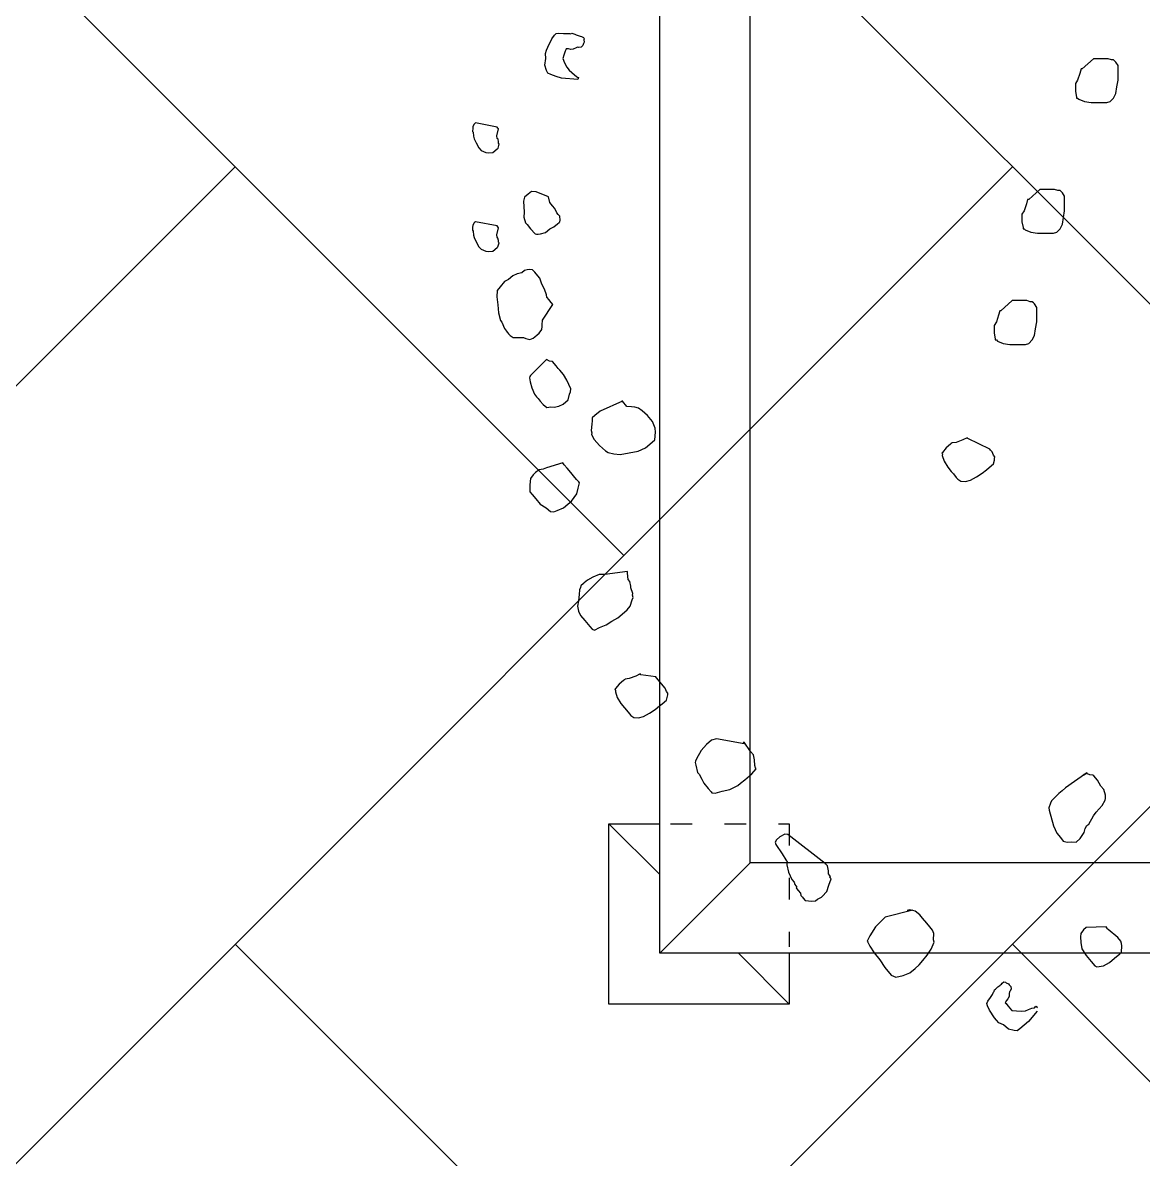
# Model space of a CAD drawing. Header units: millimetres. Extents: x 53645 to 137188, y 78097 to 135533.
# Drawn here: x 87502 to 88124, y 94044 to 94674 of the extents above; entities that cross this region are included whole.
import ezdxf

# ---------------------------------------------------------------- set-up
doc = ezdxf.new("R2010")
doc.units = ezdxf.units.MM
doc.linetypes.add('ACAD_ISO03W100', pattern=[30, 12, -18])
doc.layers.add('GP-POKRITIE1', color=7, linetype='Continuous', lineweight=9)
doc.layers.add('tree', color=67, linetype='Continuous')

# ---------------------------------------------------------------- blocks, each defined once
blk = doc.blocks.new('arv1')
at = {"color": 0, "linetype": 'Continuous'}
for p, q in [((-0.027, 1.2946), (-0.0308, 1.2914)), ((-0.0196, 1.2987), (-0.027, 1.2946)), ((-0.0134, 1.3018), (-0.0196, 1.2987)), ((-0.0098, 1.3025), (-0.0134, 1.3018)), ((-0.0038, 1.3032), (-0.0098, 1.3025)), ((-0.0026, 1.3043), (-0.0038, 1.3032)), ((0.0021, 1.3039), (-0.0026, 1.3043)), ((0.0045, 1.3036), (0.0021, 1.3039)), ((0.0036, 1.2677), (0.01, 1.2996)), ((0.0079, 1.3022), (0.0045, 1.3036)), ((0.0089, 1.301), (0.0079, 1.3022)), ((0.01, 1.2996), (0.0089, 1.301)), ((0.119, 1.2945), (0.1152, 1.2914)), ((0.1264, 1.2986), (0.119, 1.2945)), ((0.1326, 1.3016), (0.1264, 1.2986)), ((0.1362, 1.3025), (0.1326, 1.3016)), ((0.1421, 1.3032), (0.1362, 1.3025)), ((0.1434, 1.3042), (0.1421, 1.3032)), ((0.1481, 1.3038), (0.1434, 1.3042)), ((0.1504, 1.3036), (0.1481, 1.3038)), ((0.1497, 1.2676), (0.156, 1.2995)), ((0.1538, 1.3021), (0.1504, 1.3036)), ((0.1549, 1.3009), (0.1538, 1.3021)), ((0.156, 1.2995), (0.1549, 1.3009)), ((-0.0338, 1.2846), (-0.0342, 1.2799)), ((-0.0342, 1.2799), (-0.0335, 1.2739)), ((-0.0308, 1.2914), (-0.0338, 1.2846)), ((0.1122, 1.2845), (0.1118, 1.2798)), ((0.1118, 1.2798), (0.1124, 1.2739)), ((0.1152, 1.2914), (0.1122, 1.2845)), ((-0.1384, 1.2608), (-0.1482, 1.2569)), ((-0.1359, 1.2629), (-0.1384, 1.2608)), ((-0.125, 1.2656), (-0.1359, 1.2629)), ((-0.1131, 1.2668), (-0.125, 1.2656)), ((-0.1012, 1.2682), (-0.1131, 1.2668)), ((-0.0918, 1.2674), (-0.1012, 1.2682)), ((-0.0863, 1.2634), (-0.0918, 1.2674)), ((-0.0786, 1.2568), (-0.0863, 1.2634)), ((-0.0335, 1.2739), (-0.0282, 1.2676)), ((-0.0282, 1.2676), (-0.0271, 1.2664)), ((-0.0271, 1.2664), (-0.0214, 1.2647)), ((-0.0214, 1.2647), (-0.0201, 1.2657)), ((-0.0201, 1.2657), (-0.0178, 1.2655)), ((-0.0178, 1.2655), (-0.0142, 1.2664)), ((-0.0142, 1.2664), (-0.0129, 1.2675)), ((-0.0129, 1.2675), (-0.0093, 1.2683)), ((-0.0093, 1.2683), (0.0011, 1.2656)), ((0.0011, 1.2656), (0.0024, 1.2666)), ((0.0024, 1.2666), (0.0036, 1.2677)), ((0.1124, 1.2739), (0.1178, 1.2675)), ((0.1178, 1.2675), (0.1188, 1.2663)), ((0.1188, 1.2663), (0.1246, 1.2646)), ((0.1246, 1.2646), (0.1259, 1.2656)), ((0.1259, 1.2656), (0.1282, 1.2655)), ((0.1282, 1.2655), (0.1319, 1.2663)), ((0.1319, 1.2663), (0.1331, 1.2674)), ((0.1331, 1.2674), (0.1367, 1.2683)), ((0.1367, 1.2683), (0.1471, 1.2655)), ((0.1471, 1.2655), (0.1484, 1.2666)), ((0.1484, 1.2666), (0.1497, 1.2676)), ((-0.1611, 1.2439), (-0.1613, 1.2416)), ((-0.1583, 1.2485), (-0.1611, 1.2439)), ((-0.1571, 1.2495), (-0.1583, 1.2485)), ((-0.1558, 1.2506), (-0.1571, 1.2495)), ((-0.1546, 1.2516), (-0.1558, 1.2506)), ((-0.1533, 1.2527), (-0.1546, 1.2516)), ((-0.152, 1.2538), (-0.1533, 1.2527)), ((-0.1482, 1.2569), (-0.152, 1.2538)), ((-0.0756, 1.2506), (-0.0786, 1.2568)), ((-0.0702, 1.2442), (-0.0756, 1.2506)), ((-0.0672, 1.2381), (-0.0702, 1.2442)), ((-0.1613, 1.2287), (-0.1627, 1.2252)), ((-0.1613, 1.2416), (-0.1615, 1.2392)), ((-0.1615, 1.2392), (-0.1613, 1.2287)), ((-0.0655, 1.2309), (-0.0672, 1.2381)), ((-0.0623, 1.227), (-0.0655, 1.2309)), ((-0.0614, 1.2234), (-0.0623, 1.227)), ((0.0168, 1.2283), (0.0083, 1.2255)), ((0.0239, 1.2278), (0.0168, 1.2283)), ((0.0405, 1.2287), (0.0239, 1.2278)), ((0.0462, 1.227), (0.0405, 1.2287)), ((0.0505, 1.2219), (0.0462, 1.227)), ((-0.3999, 1.2105), (-0.4076, 1.2042)), ((-0.3936, 1.2159), (-0.3999, 1.2105)), ((-0.3897, 1.2191), (-0.3936, 1.2159)), ((-0.3791, 1.2193), (-0.3897, 1.2191)), ((-0.3698, 1.2185), (-0.3791, 1.2193)), ((-0.3642, 1.2145), (-0.3698, 1.2185)), ((-0.361, 1.2107), (-0.3642, 1.2145)), ((-0.3568, 1.2056), (-0.361, 1.2107)), ((-0.2453, 1.2124), (-0.2491, 1.2092)), ((-0.2355, 1.2162), (-0.2453, 1.2124)), ((-0.227, 1.219), (-0.2355, 1.2162)), ((-0.221, 1.2196), (-0.227, 1.219)), ((-0.2187, 1.2194), (-0.221, 1.2196)), ((-0.2176, 1.2182), (-0.2187, 1.2194)), ((-0.1937, 1.1948), (-0.2176, 1.2182)), ((-0.1627, 1.2252), (-0.1644, 1.2194)), ((-0.1644, 1.2194), (-0.1625, 1.2145)), ((-0.1625, 1.2145), (-0.1603, 1.212)), ((-0.1603, 1.212), (-0.1572, 1.2082)), ((-0.0673, 1.2097), (-0.0648, 1.2119)), ((-0.0648, 1.2119), (-0.0636, 1.213)), ((-0.0636, 1.213), (-0.061, 1.2151)), ((-0.0606, 1.2198), (-0.0614, 1.2234)), ((-0.061, 1.2151), (-0.0606, 1.2198)), ((-0.0082, 1.2116), (-0.0084, 1.2093)), ((-0.0006, 1.2181), (-0.0082, 1.2116)), ((0.0058, 1.2234), (-0.0006, 1.2181)), ((0.0083, 1.2255), (0.0058, 1.2234)), ((0.0548, 1.2168), (0.0505, 1.2219)), ((0.0541, 1.2097), (0.0548, 1.2168)), ((-0.4131, 1.1952), (-0.4184, 1.1886)), ((-0.4076, 1.2042), (-0.4131, 1.1952)), ((-0.3561, 1.1996), (-0.3568, 1.2056)), ((-0.3541, 1.1947), (-0.3561, 1.1996)), ((-0.3468, 1.1705), (-0.3541, 1.1947)), ((-0.2605, 1.1995), (-0.2646, 1.194)), ((-0.2646, 1.194), (-0.2639, 1.1881)), ((-0.2555, 1.2039), (-0.2605, 1.1995)), ((-0.2516, 1.2071), (-0.2555, 1.2039)), ((-0.2491, 1.2092), (-0.2516, 1.2071)), ((-0.1964, 1.1904), (-0.1937, 1.1948)), ((-0.1572, 1.2082), (-0.155, 1.2056)), ((-0.155, 1.2056), (-0.1494, 1.2016)), ((-0.1494, 1.2016), (-0.1448, 1.2012)), ((-0.1448, 1.2012), (-0.1424, 1.2011)), ((-0.1424, 1.2011), (-0.1354, 1.2004)), ((-0.1354, 1.2004), (-0.1123, 1.1852)), ((-0.1056, 1.1907), (-0.1018, 1.194)), ((-0.1018, 1.194), (-0.0982, 1.1947)), ((-0.0982, 1.1947), (-0.0896, 1.1976)), ((-0.0896, 1.1976), (-0.0822, 1.2016)), ((-0.0822, 1.2016), (-0.0737, 1.2044)), ((-0.0737, 1.2044), (-0.0673, 1.2097)), ((-0.0084, 1.2093), (-0.0086, 1.207)), ((-0.0086, 1.207), (-0.0078, 1.2034)), ((-0.0078, 1.2034), (-0.006, 1.1962)), ((-0.006, 1.1962), (-0.0007, 1.1898)), ((0.0467, 1.1917), (0.0541, 1.2097)), ((0.2294, 1.1928), (0.2336, 1.1948)), ((0.2336, 1.1948), (0.2415, 1.1973)), ((0.2415, 1.1973), (0.2515, 1.1954)), ((0.2515, 1.1954), (0.2589, 1.1963)), ((0.2589, 1.1963), (0.2636, 1.1946)), ((0.2636, 1.1946), (0.2682, 1.1928)), ((-0.4184, 1.1886), (-0.4188, 1.1839)), ((-0.4188, 1.1839), (-0.4169, 1.179)), ((-0.4169, 1.179), (-0.413, 1.1693)), ((-0.2639, 1.1881), (-0.2643, 1.1834)), ((-0.2643, 1.1834), (-0.2626, 1.1762)), ((-0.2096, 1.175), (-0.2071, 1.1772)), ((-0.2071, 1.1772), (-0.2032, 1.1804)), ((-0.2032, 1.1804), (-0.1969, 1.1857)), ((-0.1969, 1.1857), (-0.1964, 1.1904)), ((-0.1123, 1.1852), (-0.1069, 1.1896)), ((-0.1123, 1.1852), (-0.1123, 1.1852)), ((-0.1123, 1.1852), (-0.1123, 1.1852)), ((-0.1069, 1.1896), (-0.1056, 1.1907)), ((-0.0007, 1.1898), (0.0023, 1.1836)), ((0.0023, 1.1836), (0.0066, 1.1785)), ((0.0066, 1.1785), (0.0087, 1.176)), ((0.0181, 1.1751), (0.0206, 1.1773)), ((0.0206, 1.1773), (0.0232, 1.1795)), ((0.0232, 1.1795), (0.0293, 1.1825)), ((0.0293, 1.1825), (0.0332, 1.1856)), ((0.0332, 1.1856), (0.0382, 1.1899)), ((0.0382, 1.1899), (0.0467, 1.1917)), ((0.222, 1.1726), (0.2248, 1.1804)), ((0.2248, 1.1804), (0.2276, 1.1882)), ((0.2276, 1.1882), (0.2294, 1.1928)), ((0.2682, 1.1928), (0.2802, 1.1867)), ((0.2802, 1.1867), (0.2858, 1.1829)), ((0.2858, 1.1829), (0.2884, 1.1803)), ((0.2888, 1.1766), (0.2881, 1.1697)), ((0.2884, 1.1803), (0.2888, 1.1766)), ((-0.413, 1.1693), (-0.4076, 1.1629)), ((-0.4076, 1.1629), (-0.4034, 1.1578)), ((-0.3608, 1.1588), (-0.3545, 1.1641)), ((-0.3545, 1.1641), (-0.3494, 1.1684)), ((-0.3494, 1.1684), (-0.3468, 1.1705)), ((-0.2626, 1.1762), (-0.2596, 1.17)), ((-0.2596, 1.17), (-0.2532, 1.1624)), ((-0.2532, 1.1624), (-0.2451, 1.1605)), ((-0.2451, 1.1605), (-0.2417, 1.159)), ((-0.237, 1.1586), (-0.2246, 1.1646)), ((-0.2246, 1.1646), (-0.216, 1.1697)), ((-0.216, 1.1697), (-0.2096, 1.175)), ((0.0087, 1.176), (0.0098, 1.1747)), ((0.0098, 1.1747), (0.0121, 1.1745)), ((0.0121, 1.1745), (0.0181, 1.1751)), ((0.2202, 1.1484), (0.222, 1.1726)), ((0.2338, 1.1612), (0.2305, 1.1571)), ((0.2385, 1.1648), (0.2338, 1.1612)), ((0.2449, 1.1678), (0.2385, 1.1648)), ((0.2513, 1.1707), (0.2449, 1.1678)), ((0.256, 1.169), (0.2513, 1.1707)), ((0.2576, 1.1685), (0.256, 1.169)), ((0.2591, 1.1679), (0.2576, 1.1685)), ((0.2623, 1.1668), (0.2591, 1.1679)), ((0.2639, 1.1661), (0.2623, 1.1668)), ((0.2654, 1.1656), (0.2639, 1.1661)), ((0.2647, 1.1588), (0.2658, 1.1619)), ((0.2658, 1.1619), (0.2654, 1.1656)), ((0.2884, 1.1608), (0.2878, 1.1592)), ((0.2881, 1.1697), (0.288, 1.1645)), ((0.288, 1.1645), (0.2884, 1.1608)), ((-0.5721, 1.1442), (-0.5797, 1.1378)), ((-0.5659, 1.1472), (-0.5721, 1.1442)), ((-0.5587, 1.149), (-0.5659, 1.1472)), ((-0.5506, 1.1471), (-0.5587, 1.149)), ((-0.5412, 1.1462), (-0.5506, 1.1471)), ((-0.5342, 1.1457), (-0.5412, 1.1462)), ((-0.5308, 1.1441), (-0.5342, 1.1457)), ((-0.5285, 1.144), (-0.5308, 1.1441)), ((-0.5252, 1.1401), (-0.5285, 1.144)), ((-0.4034, 1.1578), (-0.3979, 1.1538)), ((-0.3979, 1.1538), (-0.3923, 1.1498)), ((-0.3923, 1.1498), (-0.3842, 1.1479)), ((-0.3842, 1.1479), (-0.3761, 1.146)), ((-0.3761, 1.146), (-0.3748, 1.147)), ((-0.3748, 1.147), (-0.371, 1.1502)), ((-0.371, 1.1502), (-0.3659, 1.1545)), ((-0.3659, 1.1545), (-0.3608, 1.1588)), ((-0.2417, 1.159), (-0.237, 1.1586)), ((0.2218, 1.1479), (0.2202, 1.1484)), ((0.2234, 1.1473), (0.2218, 1.1479)), ((0.2239, 1.1489), (0.2234, 1.1473)), ((0.2245, 1.1505), (0.2239, 1.1489)), ((0.2272, 1.153), (0.2245, 1.1505)), ((0.2305, 1.1571), (0.2272, 1.153)), ((0.2651, 1.1551), (0.2647, 1.1588)), ((0.2671, 1.1509), (0.2651, 1.1551)), ((0.2681, 1.1487), (0.2671, 1.1509)), ((0.2675, 1.1471), (0.2681, 1.1487)), ((0.268, 1.1434), (0.2675, 1.1471)), ((0.2705, 1.1408), (0.268, 1.1434)), ((0.2837, 1.143), (0.2825, 1.1399)), ((0.2843, 1.1446), (0.2837, 1.143)), ((0.2848, 1.1461), (0.2843, 1.1446)), ((0.2854, 1.1477), (0.2848, 1.1461)), ((0.2865, 1.1509), (0.2854, 1.1477)), ((0.2871, 1.1525), (0.2865, 1.1509)), ((0.2877, 1.154), (0.2871, 1.1525)), ((0.2883, 1.1556), (0.2877, 1.154)), ((0.2878, 1.1592), (0.2888, 1.1571)), ((0.2888, 1.1571), (0.2883, 1.1556)), ((-0.5924, 1.1271), (-0.5939, 1.1238)), ((-0.5886, 1.1303), (-0.5924, 1.1271)), ((-0.5797, 1.1378), (-0.5886, 1.1303)), ((-0.5242, 1.1389), (-0.5252, 1.1401)), ((-0.5199, 1.1338), (-0.5242, 1.1389)), ((-0.5158, 1.1263), (-0.5199, 1.1338)), ((-0.5119, 1.1165), (-0.5158, 1.1263)), ((-0.3045, 1.1279), (-0.312, 1.1239)), ((-0.3022, 1.1278), (-0.3045, 1.1279)), ((-0.2986, 1.1285), (-0.3022, 1.1278)), ((-0.2892, 1.1278), (-0.2986, 1.1285)), ((-0.2846, 1.1273), (-0.2892, 1.1278)), ((-0.2799, 1.127), (-0.2846, 1.1273)), ((-0.2767, 1.1231), (-0.2799, 1.127)), ((0.2736, 1.1397), (0.2705, 1.1408)), ((0.2752, 1.1391), (0.2736, 1.1397)), ((0.2789, 1.1394), (0.2752, 1.1391)), ((0.2804, 1.1389), (0.2789, 1.1394)), ((0.2825, 1.1399), (0.2804, 1.1389)), ((-0.5939, 1.1238), (-0.5899, 1.1163)), ((-0.5899, 1.1163), (-0.586, 1.1065)), ((-0.5115, 1.1083), (-0.5119, 1.1165)), ((-0.3209, 1.1164), (-0.3287, 1.1076)), ((-0.312, 1.1239), (-0.3209, 1.1164)), ((-0.2703, 1.1155), (-0.2767, 1.1231)), ((-0.2555, 1.0824), (-0.2703, 1.1155)), ((-0.6851, 1.0928), (-0.6936, 1.09)), ((-0.6828, 1.0926), (-0.6851, 1.0928)), ((-0.6815, 1.0936), (-0.6828, 1.0926)), ((-0.6804, 1.0924), (-0.6815, 1.0936)), ((-0.6738, 1.087), (-0.6804, 1.0924)), ((-0.586, 1.1065), (-0.5809, 1.0978)), ((-0.5809, 1.0978), (-0.5757, 1.0892)), ((-0.5074, 1.0749), (-0.5115, 1.1083)), ((-0.3334, 1.095), (-0.3342, 1.0857)), ((-0.3315, 1.1032), (-0.3334, 1.095)), ((-0.3287, 1.1076), (-0.3315, 1.1032)), ((-0.7125, 1.0764), (-0.7176, 1.072)), ((-0.7087, 1.0795), (-0.7125, 1.0764)), ((-0.7023, 1.0848), (-0.7087, 1.0795)), ((-0.6936, 1.09), (-0.7023, 1.0848)), ((-0.6685, 1.0807), (-0.6738, 1.087)), ((-0.6674, 1.0795), (-0.6685, 1.0807)), ((-0.6663, 1.0781), (-0.6674, 1.0795)), ((-0.6656, 1.0722), (-0.6663, 1.0781)), ((-0.5757, 1.0892), (-0.5704, 1.0827)), ((-0.5704, 1.0827), (-0.564, 1.0751)), ((-0.3342, 1.0857), (-0.3318, 1.0725)), ((-0.2637, 1.0689), (-0.2631, 1.0759)), ((-0.2631, 1.0759), (-0.2555, 1.0824)), ((-0.2555, 1.0824), (-0.2542, 1.0834)), ((-0.7229, 1.0655), (-0.7235, 1.0584)), ((-0.7202, 1.0699), (-0.7229, 1.0655)), ((-0.7176, 1.072), (-0.7202, 1.0699)), ((-0.6618, 1.0625), (-0.6656, 1.0722)), ((-0.6588, 1.0562), (-0.6618, 1.0625)), ((-0.564, 1.0751), (-0.5584, 1.0711)), ((-0.5584, 1.0711), (-0.5493, 1.0679)), ((-0.5493, 1.0679), (-0.5458, 1.0665)), ((-0.5458, 1.0665), (-0.5422, 1.0673)), ((-0.5422, 1.0673), (-0.5399, 1.0671)), ((-0.5399, 1.0671), (-0.5314, 1.0699)), ((-0.5314, 1.0699), (-0.529, 1.0697)), ((-0.529, 1.0697), (-0.5219, 1.0715)), ((-0.5219, 1.0715), (-0.5193, 1.0736)), ((-0.5193, 1.0736), (-0.5097, 1.075)), ((-0.5097, 1.075), (-0.5074, 1.0749)), ((-0.3318, 1.0725), (-0.3294, 1.0593)), ((-0.3294, 1.0593), (-0.3245, 1.0482)), ((-0.2658, 1.0584), (-0.2641, 1.0642)), ((-0.2641, 1.0642), (-0.2637, 1.0689)), ((-0.7235, 1.0584), (-0.7218, 1.0512)), ((-0.7218, 1.0512), (-0.7166, 1.0424)), ((-0.7166, 1.0424), (-0.7115, 1.0338)), ((-0.6632, 1.0331), (-0.6601, 1.0552)), ((-0.6601, 1.0552), (-0.6588, 1.0562)), ((-0.3245, 1.0482), (-0.3192, 1.0419)), ((-0.2853, 1.0378), (-0.2764, 1.0452)), ((-0.2764, 1.0452), (-0.2698, 1.0529)), ((-0.2698, 1.0529), (-0.2658, 1.0584)), ((-0.7115, 1.0338), (-0.7061, 1.0274)), ((-0.7061, 1.0274), (-0.703, 1.0235)), ((-0.6798, 1.0192), (-0.6645, 1.032)), ((-0.6645, 1.032), (-0.6632, 1.0331)), ((-0.3192, 1.0419), (-0.3128, 1.0343)), ((-0.3128, 1.0343), (-0.301, 1.0332)), ((-0.301, 1.0332), (-0.2951, 1.0339)), ((-0.2951, 1.0339), (-0.2853, 1.0378)), ((-0.703, 1.0235), (-0.6976, 1.0172)), ((-0.6976, 1.0172), (-0.6918, 1.0155)), ((-0.6918, 1.0155), (-0.6895, 1.0153)), ((-0.6895, 1.0153), (-0.6872, 1.0151)), ((-0.6872, 1.0151), (-0.6846, 1.0173)), ((-0.6846, 1.0173), (-0.6798, 1.0192)), ((-0.8204, 0.9619), (-0.8281, 0.9554)), ((-0.8143, 0.9649), (-0.8204, 0.9619)), ((-0.8068, 0.969), (-0.8143, 0.9649)), ((-0.8043, 0.9711), (-0.8068, 0.969)), ((-0.7934, 0.9737), (-0.8043, 0.9711)), ((-0.7898, 0.9746), (-0.7934, 0.9737)), ((-0.7875, 0.9743), (-0.7898, 0.9746)), ((-0.7841, 0.9729), (-0.7875, 0.9743)), ((-0.7717, 0.9659), (-0.7841, 0.9729)), ((-0.7629, 0.958), (-0.7717, 0.9659)), ((-0.7565, 0.9504), (-0.7629, 0.958)), ((-0.8344, 0.9501), (-0.8349, 0.9454)), ((-0.8349, 0.9454), (-0.8322, 0.9346)), ((-0.8331, 0.9512), (-0.8344, 0.9501)), ((-0.8281, 0.9554), (-0.8331, 0.9512)), ((-0.7619, 0.9025), (-0.7548, 0.9432)), ((-0.7548, 0.9432), (-0.7565, 0.9504)), ((-0.8322, 0.9346), (-0.8296, 0.9237)), ((-0.8296, 0.9237), (-0.8237, 0.9115)), ((-0.8237, 0.9115), (-0.8204, 0.9076)), ((-0.8204, 0.9076), (-0.8151, 0.9013)), ((-0.8151, 0.9013), (-0.8065, 0.8911)), ((-0.8065, 0.8911), (-0.7989, 0.8845)), ((-0.7784, 0.8886), (-0.7734, 0.8929)), ((-0.7734, 0.8929), (-0.7596, 0.9023)), ((-0.7596, 0.9023), (-0.7619, 0.9025)), ((-0.7619, 0.9025), (-0.7596, 0.9023)), ((-0.7596, 0.9023), (-0.7606, 0.9036)), ((-0.7596, 0.9023), (-0.7596, 0.9023)), ((-0.7596, 0.9023), (-0.7596, 0.9023)), ((-0.7989, 0.8845), (-0.7976, 0.8856)), ((-0.7976, 0.8856), (-0.794, 0.8865)), ((-0.794, 0.8865), (-0.7857, 0.8869)), ((-0.7857, 0.8869), (-0.7784, 0.8886)), ((-0.9336, 0.8408), (-0.9349, 0.8398)), ((-0.9249, 0.846), (-0.9336, 0.8408)), ((-0.9111, 0.8554), (-0.9249, 0.846)), ((-0.9075, 0.8563), (-0.9111, 0.8554)), ((-0.9041, 0.8547), (-0.9075, 0.8563)), ((-0.8998, 0.8497), (-0.9041, 0.8547)), ((-0.8958, 0.8423), (-0.8998, 0.8497)), ((-0.8961, 0.8376), (-0.8958, 0.8423)), ((-0.9764, 0.8245), (-0.9789, 0.8224)), ((-0.9751, 0.8256), (-0.9764, 0.8245)), ((-0.974, 0.8244), (-0.9751, 0.8256)), ((-0.9702, 0.8275), (-0.974, 0.8244)), ((-0.9666, 0.8284), (-0.9702, 0.8275)), ((-0.9627, 0.8316), (-0.9666, 0.8284)), ((-0.9517, 0.8365), (-0.9627, 0.8316)), ((-0.9409, 0.8392), (-0.9517, 0.8365)), ((-0.9385, 0.839), (-0.9409, 0.8392)), ((-0.9388, 0.7823), (-0.8961, 0.8376)), ((-0.9362, 0.8387), (-0.9385, 0.839)), ((-0.9349, 0.8398), (-0.9362, 0.8387)), ((-0.9944, 0.8072), (-0.9948, 0.8026)), ((-0.9939, 0.8119), (-0.9944, 0.8072)), ((-0.9902, 0.8151), (-0.9939, 0.8119)), ((-0.9889, 0.8161), (-0.9902, 0.8151)), ((-0.9863, 0.8184), (-0.9889, 0.8161)), ((-0.9827, 0.8191), (-0.9863, 0.8184)), ((-0.9789, 0.8224), (-0.9827, 0.8191)), ((-0.9948, 0.8026), (-0.9941, 0.7966)), ((-0.9941, 0.7966), (-0.992, 0.794)), ((-0.992, 0.794), (-0.989, 0.7879)), ((-0.989, 0.7879), (-0.9879, 0.7867)), ((-0.9879, 0.7867), (-0.9803, 0.7801)), ((-0.9803, 0.7801), (-0.9711, 0.7769)), ((-0.9711, 0.7769), (-0.9619, 0.7738)), ((-0.9619, 0.7738), (-0.9606, 0.7748)), ((-0.9606, 0.7748), (-0.9593, 0.7759)), ((-0.9593, 0.7759), (-0.9583, 0.7746)), ((-0.9583, 0.7746), (-0.9545, 0.7778)), ((-0.9545, 0.7778), (-0.9498, 0.7774)), ((-0.9498, 0.7774), (-0.9425, 0.7791)), ((-0.9425, 0.7791), (-0.9388, 0.7823)), ((-0.9388, 0.7823), (-0.94, 0.7812)), ((-0.9388, 0.7823), (-0.9388, 0.7823)), ((-1.0713, 0.7101), (-1.0815, 0.7017)), ((-1.0613, 0.7164), (-1.0713, 0.7101)), ((-1.0551, 0.7194), (-1.0613, 0.7164)), ((-1.0538, 0.7205), (-1.0551, 0.7194)), ((-1.046, 0.7162), (-1.0538, 0.7205)), ((-1.0325, 0.7079), (-1.046, 0.7162)), ((-1.0185, 0.6938), (-1.0325, 0.7079)), ((-1.0927, 0.6943), (-1.1042, 0.6848)), ((-1.0815, 0.7017), (-1.0927, 0.6943)), ((-1.0079, 0.6527), (-1.0185, 0.6938)), ((-1.1042, 0.6848), (-1.1071, 0.6779)), ((-1.1071, 0.6779), (-1.1045, 0.6671)), ((-1.1045, 0.6671), (-1.1007, 0.6573)), ((-1.1007, 0.6573), (-1.0943, 0.6496)), ((-1.0093, 0.6493), (-1.0075, 0.6574)), ((-1.0075, 0.6574), (-1.0083, 0.6611)), ((-1.0943, 0.6496), (-1.0889, 0.6433)), ((-1.0889, 0.6433), (-1.0823, 0.638)), ((-1.0198, 0.6384), (-1.0147, 0.6427)), ((-1.0147, 0.6427), (-1.0093, 0.6493)), ((-1.0823, 0.638), (-1.0746, 0.6315)), ((-1.0746, 0.6315), (-1.0657, 0.6259)), ((-1.0657, 0.6259), (-1.0555, 0.6215)), ((-1.0555, 0.6215), (-1.0518, 0.6223)), ((-1.0518, 0.6223), (-1.0424, 0.6216)), ((-1.0424, 0.6216), (-1.0376, 0.6235)), ((-1.0376, 0.6235), (-1.0325, 0.6277)), ((-1.0325, 0.6277), (-1.0274, 0.632)), ((-1.0274, 0.632), (-1.0198, 0.6384)), ((-0.3443, 0.6064), (-0.353, 0.6013)), ((-0.3358, 0.6092), (-0.3443, 0.6064)), ((-0.3334, 0.609), (-0.3358, 0.6092)), ((-0.3322, 0.6101), (-0.3334, 0.609)), ((-0.3311, 0.6089), (-0.3322, 0.6101)), ((-0.3245, 0.6035), (-0.3311, 0.6089)), ((-0.3683, 0.5885), (-0.3708, 0.5864)), ((-0.3631, 0.5928), (-0.3683, 0.5885)), ((-0.3594, 0.596), (-0.3631, 0.5928)), ((-0.353, 0.6013), (-0.3594, 0.596)), ((-0.3192, 0.5972), (-0.3245, 0.6035)), ((-0.318, 0.5959), (-0.3192, 0.5972)), ((-0.317, 0.5946), (-0.318, 0.5959)), ((-0.3163, 0.5886), (-0.317, 0.5946)), ((-0.3125, 0.5788), (-0.3163, 0.5886)), ((-0.3736, 0.5819), (-0.3742, 0.5748)), ((-0.3742, 0.5748), (-0.3724, 0.5676)), ((-0.3708, 0.5864), (-0.3736, 0.5819)), ((-0.3266, 0.5388), (-0.3108, 0.5716)), ((-0.3095, 0.5727), (-0.3125, 0.5788)), ((-0.3108, 0.5716), (-0.3095, 0.5727)), ((-0.3724, 0.5676), (-0.3673, 0.5589)), ((-0.3673, 0.5589), (-0.3621, 0.5503)), ((-1.167, 0.5321), (-1.1558, 0.5395)), ((-1.1558, 0.5395), (-1.1496, 0.5425)), ((-1.1496, 0.5425), (-1.146, 0.5432)), ((-1.146, 0.5432), (-1.1426, 0.5418)), ((-1.1426, 0.5418), (-1.1371, 0.5378)), ((-1.1371, 0.5378), (-1.1326, 0.535)), ((-0.3621, 0.5503), (-0.3568, 0.5438)), ((-0.3568, 0.5438), (-0.3536, 0.54)), ((-0.3536, 0.54), (-0.3483, 0.5337)), ((-0.3304, 0.5357), (-0.3279, 0.5378)), ((-0.3279, 0.5378), (-0.3266, 0.5388)), ((-1.1777, 0.5189), (-1.1747, 0.5258)), ((-1.1747, 0.5258), (-1.1709, 0.529)), ((-1.1709, 0.529), (-1.167, 0.5321)), ((-1.1326, 0.535), (-1.1292, 0.5336)), ((-1.1292, 0.5336), (-1.1281, 0.5323)), ((-1.1281, 0.5323), (-1.1258, 0.5321)), ((-1.1258, 0.5321), (-1.1247, 0.5308)), ((-1.1247, 0.5308), (-1.1237, 0.5296)), ((-1.1237, 0.5296), (-1.1226, 0.5282)), ((-1.1226, 0.5282), (-1.1215, 0.527)), ((-1.1215, 0.527), (-1.1194, 0.5244)), ((-1.1194, 0.5244), (-1.1183, 0.5232)), ((-1.1183, 0.5232), (-1.1173, 0.5219)), ((-1.1173, 0.5219), (-1.1161, 0.5207)), ((-0.3483, 0.5337), (-0.3425, 0.532)), ((-0.3425, 0.532), (-0.3402, 0.5318)), ((-0.3402, 0.5318), (-0.3378, 0.5316)), ((-0.3378, 0.5316), (-0.3353, 0.5337)), ((-0.3353, 0.5337), (-0.3304, 0.5357)), ((-0.1666, 0.5277), (-0.1699, 0.5193)), ((-0.1649, 0.5293), (-0.1666, 0.5277)), ((-0.1632, 0.531), (-0.1649, 0.531)), ((-0.1649, 0.531), (-0.1649, 0.5293)), ((-0.1549, 0.5326), (-0.1632, 0.531)), ((-0.1466, 0.5326), (-0.1549, 0.5326)), ((-0.145, 0.5326), (-0.1466, 0.5326)), ((-0.1433, 0.5326), (-0.145, 0.5326)), ((-0.1383, 0.5293), (-0.1433, 0.5326)), ((-0.1284, 0.526), (-0.1383, 0.5293)), ((-0.1217, 0.5243), (-0.1284, 0.526)), ((-0.1217, 0.5227), (-0.1217, 0.5243)), ((-0.1067, 0.506), (-0.1217, 0.5227)), ((-1.1861, 0.5032), (-1.1842, 0.5112)), ((-1.1842, 0.5112), (-1.1777, 0.5189)), ((-1.1564, 0.5064), (-1.157, 0.4994)), ((-1.1525, 0.5097), (-1.1564, 0.5064)), ((-1.1512, 0.5108), (-1.1525, 0.5097)), ((-1.15, 0.5118), (-1.1512, 0.5108)), ((-1.1474, 0.5139), (-1.15, 0.5118)), ((-1.1462, 0.515), (-1.1474, 0.5139)), ((-1.1449, 0.5161), (-1.1462, 0.515)), ((-1.1415, 0.5145), (-1.1449, 0.5161)), ((-1.1393, 0.5121), (-1.1415, 0.5145)), ((-1.1359, 0.5105), (-1.1393, 0.5121)), ((-1.1312, 0.5102), (-1.1359, 0.5105)), ((-1.1289, 0.51), (-1.1312, 0.5102)), ((-1.1278, 0.5087), (-1.1289, 0.51)), ((-1.1244, 0.5072), (-1.1278, 0.5087)), ((-1.1208, 0.5081), (-1.1244, 0.5072)), ((-1.1183, 0.5102), (-1.1208, 0.5081)), ((-1.117, 0.5113), (-1.1183, 0.5102)), ((-1.1155, 0.5147), (-1.117, 0.5113)), ((-1.1161, 0.5207), (-1.114, 0.5181)), ((-1.1143, 0.5158), (-1.1155, 0.5147)), ((-1.114, 0.5181), (-1.1143, 0.5158)), ((-0.1699, 0.5193), (-0.1716, 0.5093)), ((-0.1716, 0.5093), (-0.1716, 0.5011)), ((-0.1067, 0.5044), (-0.1067, 0.506)), ((-0.1067, 0.4844), (-0.1067, 0.5044)), ((-1.1865, 0.4985), (-1.1861, 0.5032)), ((-1.1833, 0.4946), (-1.1865, 0.4985)), ((-1.178, 0.4883), (-1.1833, 0.4946)), ((-1.1727, 0.482), (-1.178, 0.4883)), ((-1.157, 0.4994), (-1.1576, 0.4924)), ((-1.1576, 0.4924), (-1.1569, 0.4864)), ((-0.1716, 0.5011), (-0.1716, 0.4961)), ((-0.1716, 0.4961), (-0.1716, 0.4894)), ((-0.1716, 0.4894), (-0.1716, 0.4861)), ((-0.0004, 0.4882), (-0.002, 0.4865)), ((0.0013, 0.4898), (-0.0004, 0.4898)), ((-0.0004, 0.4898), (-0.0004, 0.4882)), ((0.0096, 0.4915), (0.0013, 0.4898)), ((0.0179, 0.4915), (0.0096, 0.4915)), ((0.0196, 0.4915), (0.0179, 0.4915)), ((0.0213, 0.4915), (0.0196, 0.4915)), ((0.0262, 0.4882), (0.0213, 0.4915)), ((0.0362, 0.4848), (0.0262, 0.4882)), ((-1.1573, 0.4688), (-1.1727, 0.482)), ((-1.1569, 0.4864), (-1.155, 0.4816)), ((-1.155, 0.4816), (-1.153, 0.4767)), ((-1.153, 0.4767), (-1.1522, 0.473)), ((-1.1522, 0.473), (-1.1511, 0.4718)), ((-1.1511, 0.4718), (-1.15, 0.4705)), ((-0.1716, 0.4861), (-0.1699, 0.4811)), ((-0.1699, 0.4811), (-0.1649, 0.4762)), ((-0.1649, 0.4762), (-0.1583, 0.4728)), ((-0.1583, 0.4728), (-0.1483, 0.4712)), ((-0.1483, 0.4712), (-0.1383, 0.4695)), ((-0.1167, 0.4695), (-0.1117, 0.4728)), ((-0.1117, 0.4728), (-0.1101, 0.4745)), ((-0.1101, 0.4745), (-0.1084, 0.4762)), ((-0.1084, 0.4794), (-0.1067, 0.4844)), ((-0.1084, 0.4762), (-0.1084, 0.4794)), ((-0.0053, 0.4782), (-0.007, 0.4683)), ((-0.002, 0.4865), (-0.0053, 0.4782)), ((0.0429, 0.4832), (0.0362, 0.4848)), ((0.0429, 0.4815), (0.0429, 0.4832)), ((0.0578, 0.4649), (0.0429, 0.4815)), ((-1.1513, 0.4695), (-1.1526, 0.4684)), ((-1.15, 0.4705), (-1.1513, 0.4695)), ((-0.1383, 0.4695), (-0.13, 0.4695)), ((-0.13, 0.4695), (-0.125, 0.4695)), ((-0.125, 0.4695), (-0.1167, 0.4695)), ((-0.007, 0.4683), (-0.007, 0.4599)), ((-0.007, 0.4599), (-0.007, 0.4549)), ((-0.007, 0.4549), (-0.007, 0.4482)), ((0.0578, 0.4633), (0.0578, 0.4649)), ((0.0578, 0.4432), (0.0578, 0.4633)), ((-0.8944, 0.4399), (-0.9008, 0.4346)), ((-0.8834, 0.4448), (-0.8944, 0.4399)), ((-0.8604, 0.451), (-0.8834, 0.4448)), ((-0.8568, 0.4519), (-0.8604, 0.451)), ((-0.8499, 0.449), (-0.8568, 0.4519)), ((-0.8465, 0.4475), (-0.8499, 0.449)), ((-0.8356, 0.4371), (-0.8465, 0.4475)), ((-0.8314, 0.432), (-0.8356, 0.4371)), ((-0.007, 0.4482), (-0.007, 0.4449)), ((-0.007, 0.4449), (-0.0053, 0.44)), ((-0.0053, 0.44), (-0.0004, 0.435)), ((0.0561, 0.4383), (0.0578, 0.4432)), ((0.0561, 0.435), (0.0561, 0.4383)), ((-0.9058, 0.4303), (-0.9076, 0.4245)), ((-0.9076, 0.4245), (-0.9069, 0.4185)), ((-0.9008, 0.4346), (-0.9058, 0.4303)), ((-0.8271, 0.4269), (-0.8314, 0.432)), ((-0.8051, 0.3955), (-0.8271, 0.4269)), ((-0.0004, 0.435), (0.0063, 0.4317)), ((0.0063, 0.4317), (0.0163, 0.43)), ((0.0163, 0.43), (0.0262, 0.4283)), ((0.0262, 0.4283), (0.0346, 0.4283)), ((0.0346, 0.4283), (0.0395, 0.4283)), ((0.0395, 0.4283), (0.0479, 0.4283)), ((0.0479, 0.4283), (0.0528, 0.4317)), ((0.0528, 0.4317), (0.0545, 0.4333)), ((0.0545, 0.4333), (0.0561, 0.435)), ((-1.0556, 0.4044), (-1.0651, 0.403)), ((-1.0473, 0.4049), (-1.0556, 0.4044)), ((-1.0426, 0.4045), (-1.0473, 0.4049)), ((-1.037, 0.4005), (-1.0426, 0.4045)), ((-0.9069, 0.4185), (-0.9075, 0.4115)), ((-0.9075, 0.4115), (-0.9022, 0.4052)), ((-0.9022, 0.4052), (-0.8932, 0.3996)), ((0.191, 0.4074), (0.1877, 0.3991)), ((0.1927, 0.4091), (0.191, 0.4074)), ((0.1943, 0.4108), (0.1927, 0.4108)), ((0.1927, 0.4108), (0.1927, 0.4091)), ((0.2027, 0.4124), (0.1943, 0.4108)), ((0.211, 0.4124), (0.2027, 0.4124)), ((0.2126, 0.4124), (0.211, 0.4124)), ((0.2143, 0.4124), (0.2126, 0.4124)), ((0.2192, 0.4091), (0.2143, 0.4124)), ((0.2293, 0.4057), (0.2192, 0.4091)), ((0.2359, 0.4041), (0.2293, 0.4057)), ((0.2359, 0.4024), (0.2359, 0.4041)), ((-1.084, 0.3893), (-1.0904, 0.3839)), ((-1.0751, 0.3967), (-1.084, 0.3893)), ((-1.0651, 0.403), (-1.0751, 0.3967)), ((-1.0338, 0.3966), (-1.037, 0.4005)), ((-1.0329, 0.367), (-1.0338, 0.3966)), ((-0.8932, 0.3996), (-0.8874, 0.398)), ((-0.8874, 0.398), (-0.883, 0.3953)), ((-0.883, 0.3953), (-0.8809, 0.3927)), ((-0.8809, 0.3927), (-0.8684, 0.3857)), ((-0.8083, 0.3993), (-0.807, 0.4004)), ((-0.8061, 0.3967), (-0.8083, 0.3993)), ((-0.8083, 0.3864), (-0.8078, 0.3911)), ((-0.8078, 0.3911), (-0.8064, 0.3944)), ((-0.8064, 0.3944), (-0.8051, 0.3955)), ((-0.8051, 0.3955), (-0.8061, 0.3967)), ((0.1877, 0.3991), (0.186, 0.3891)), ((0.186, 0.3891), (0.186, 0.3808)), ((0.2508, 0.3858), (0.2359, 0.4024)), ((-1.0904, 0.3839), (-1.0919, 0.3805)), ((-1.0919, 0.3805), (-1.0903, 0.3709)), ((-1.0903, 0.3709), (-1.0852, 0.3622)), ((-0.8684, 0.3857), (-0.8629, 0.3817)), ((-0.8629, 0.3817), (-0.8531, 0.3726)), ((-0.8531, 0.3726), (-0.8452, 0.3684)), ((-0.8382, 0.3677), (-0.8297, 0.3705)), ((-0.8297, 0.3705), (-0.8246, 0.3748)), ((-0.8246, 0.3748), (-0.8159, 0.3799)), ((-0.8159, 0.3799), (-0.8095, 0.3853)), ((-0.8095, 0.3853), (-0.8083, 0.3864)), ((0.186, 0.3808), (0.186, 0.3758)), ((0.186, 0.3758), (0.186, 0.3691)), ((0.2508, 0.3842), (0.2508, 0.3858)), ((0.2508, 0.3641), (0.2508, 0.3842)), ((-1.0852, 0.3622), (-1.0788, 0.3546)), ((-1.0788, 0.3546), (-1.0724, 0.3469)), ((-1.0486, 0.3496), (-1.0367, 0.3639)), ((-1.0367, 0.3639), (-1.0354, 0.3649)), ((-1.0354, 0.3649), (-1.0329, 0.367)), ((-0.8452, 0.3684), (-0.8429, 0.3681)), ((-0.8429, 0.3681), (-0.8382, 0.3677)), ((0.186, 0.3691), (0.186, 0.3658)), ((0.186, 0.3658), (0.1877, 0.3608)), ((0.1877, 0.3608), (0.1927, 0.3559)), ((0.1927, 0.3559), (0.1993, 0.3526)), ((0.2458, 0.3526), (0.2475, 0.3542)), ((0.2475, 0.3542), (0.2492, 0.3559)), ((0.2492, 0.3592), (0.2508, 0.3641)), ((0.2492, 0.3559), (0.2492, 0.3592)), ((-1.0724, 0.3469), (-1.0713, 0.3457)), ((-1.0713, 0.3457), (-1.0703, 0.3444)), ((-1.0703, 0.3444), (-1.0609, 0.3436)), ((-1.0609, 0.3436), (-1.0573, 0.3444)), ((-1.0573, 0.3444), (-1.0537, 0.3453)), ((-1.0537, 0.3453), (-1.0486, 0.3496)), ((0.1993, 0.3526), (0.2093, 0.3509)), ((0.2093, 0.3509), (0.2192, 0.3492)), ((0.2192, 0.3492), (0.2276, 0.3492)), ((0.2276, 0.3492), (0.2325, 0.3492)), ((0.2325, 0.3492), (0.2409, 0.3492)), ((0.2409, 0.3492), (0.2458, 0.3526))]:
    blk.add_line(p, q, dxfattribs=at)
blk = doc.blocks.new('tree 1')
at = {"color": 0, "ltscale": 100}
for points in [[(0, 800), (800, 800), (800, 0), (0, 0)], [(50, 750), (750, 750), (750, 50), (50, 50)]]:
    blk.add_lwpolyline(points, close=True, dxfattribs=at)
for points in [[(71.76, 0), (71.76, -28.24), (-28.24, -28.24), (-28.24, 71.76), (0, 71.76)], [(0, 43.52), (-28.24, 71.76)], [(0, 0), (50, 50)], [(0, 0), (50, 50)], [(0, 0), (50, 50)], [(71.76, -28.24), (43.52, 0)]]:
    blk.add_lwpolyline(points, dxfattribs=at)
at = {"color": 0, "linetype": 'ACAD_ISO03W100'}
blk.add_lwpolyline([(5.83, 71.76), (71.76, 71.76), (71.76, 3.4)], dxfattribs=at)
at = {"color": 0, "xscale": 375, "yscale": 375, "zscale": 375, "rotation": 90}
blk.add_blockref('arv1', (385.1, 401.82), dxfattribs=at)

msp = doc.modelspace()

# ---------------------------------------------------------------- hatches: boundary and pattern name
at = {"layer": 'GP-POKRITIE1', "ltscale": 100}
h = msp.add_hatch(dxfattribs=at)
h.set_pattern_fill('AR-HBONE', color=252, scale=3, angle=90)
h.set_pattern_definition([(135, (91714.96, -74594.3), (-431.0523, 7e-14), [914.4, -304.8]), (225, (91499.43, -74378.8), (-431.0523, 7e-14), [914.4, -304.8])])
h.paths.add_polyline_path([(61350.77, 95352.74), (73025.99, 95352.92), (73025.99, 96202.83), (77925.99, 96202.83), (77925.99, 95352.83), (89579.26, 95352.83), (83067.33, 84852.82), (80101.03, 84852.84), (80101.03, 83702.83), (59350.8, 83702.5), (59350.78, 84702.83), (76101.34, 84702.83), (76200.82, 84702.83), (79101.57, 84702.83), (79101.57, 87352.82), (83151.25, 87352.81), (83151.27, 88102.8), (83001.52, 88102.8), (83001.52, 93602.83), (83151.49, 93602.83), (83151.52, 94352.83), (76926.79, 94352.84), (76926.66, 95202.83), (73926.3, 95202.78), (73926.3, 94352.88), (61350.79, 94352.73)])

# ---------------------------------------------------------------- block references
at = {"layer": 'tree', "color": 134}
msp.add_blockref('tree 1', (87855.77, 94157.94), dxfattribs=at)

doc.saveas('drawing.dxf')
